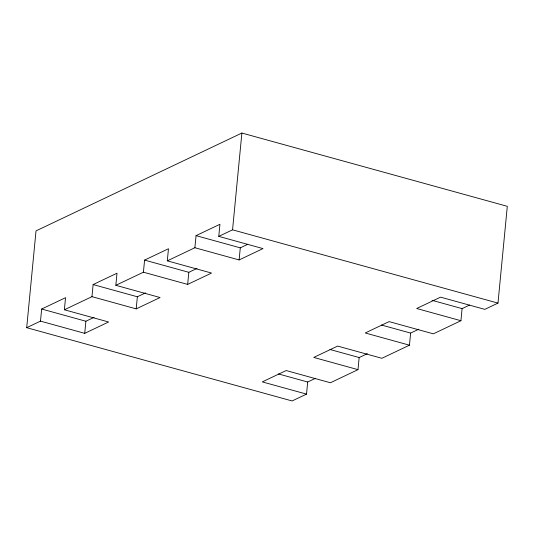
<?xml version="1.0" encoding="UTF-8"?>
<svg xmlns="http://www.w3.org/2000/svg" width="534" height="534" viewBox="0 0 534 534"><rect width="100%" height="100%" fill="white"/><g stroke="black" fill="none" stroke-linecap="round" stroke-linejoin="round"><path stroke-width="0.8" d="M315.16 378.466L307.697 382.017L306.529 394.112L292.118 400.961L26.7 327.682L36.018 230.895L241.882 133.039L507.3 206.318L497.982 303.105L484.805 309.366L440.57 297.151L416.687 308.505L460.929 320.72L462.09 308.619L469.553 305.074M40.491 321.128L41.659 309.026L65.535 297.678L64.374 309.773L108.609 321.989L84.732 333.343L40.491 321.128L26.7 327.682M84.732 333.343L85.894 321.241L94.104 317.343M91.955 296.664L93.123 284.562L116.999 273.214L115.838 285.31L160.073 297.525L136.197 308.879L91.955 296.664L64.374 309.773M136.197 308.879L137.358 296.777L145.568 292.872M143.419 272.2L144.587 260.098L168.47 248.751L167.302 260.846L211.537 273.061L187.661 284.408L143.419 272.2L115.838 285.31M187.661 284.408L188.822 272.313L197.033 268.408M194.89 247.736L196.051 235.634L219.935 224.287L218.766 236.382L263.002 248.597L239.125 259.945L194.89 247.736L167.302 260.846M218.766 236.382L232.557 229.827L241.882 133.039M239.125 259.945L240.287 247.849L247.749 244.298M306.529 394.112L262.294 381.897L286.171 370.549L330.412 382.758L357.994 369.648L359.162 357.546L367.372 353.648M357.994 369.648L313.758 357.433L337.642 346.085L381.877 358.294L409.458 345.184L410.626 333.082L418.836 329.184M460.929 320.72L433.341 333.83L389.106 321.622L365.223 332.969L409.458 345.184M232.557 229.827L497.982 303.105M432.073 300.335L462.09 308.619M196.051 235.634L240.287 247.849M381.396 325.012L410.626 333.082M144.587 260.098L188.822 272.313M329.932 349.483L359.162 357.546M93.123 284.562L137.358 296.777M278.468 373.947L307.697 382.017M41.659 309.026L85.894 321.241"/></g></svg>
